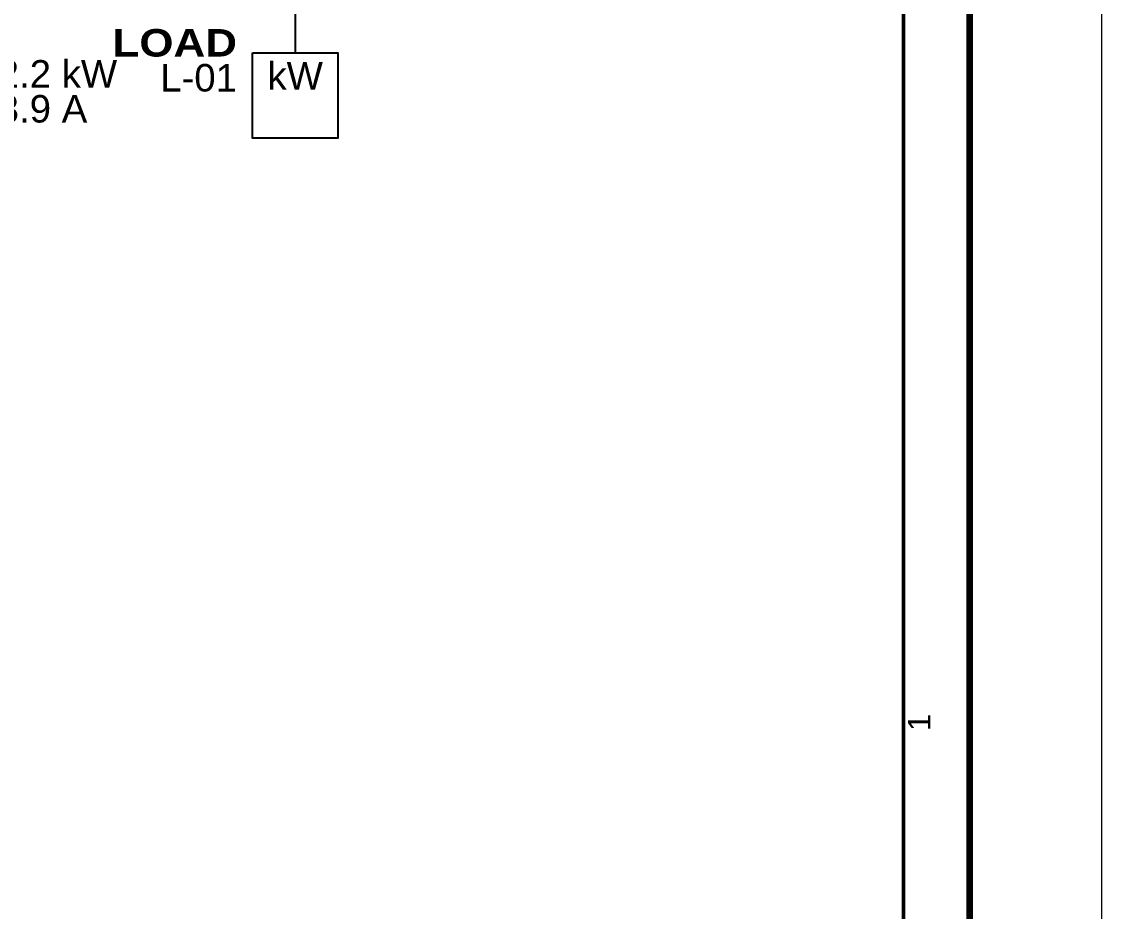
# Model space of a CAD drawing. Header units: millimetres. Extents: x 0 to 420, y 0 to 297.
# Drawn here: x 338.1 to 420, y 67.4 to 134.9 of the extents above; entities that cross this region are included whole.
import ezdxf
from ezdxf.enums import TextEntityAlignment as Align

# ---------------------------------------------------------------- set-up
doc = ezdxf.new("R2010")
doc.units = ezdxf.units.MM
doc.layers.add('291-E-DIAGRAMA', color=5, linetype='Continuous')
doc.layers.add('291-E-TEXTOS', color=7, linetype='Continuous')
doc.styles.add('ARIAL', font='arial.ttf')
doc.styles.add('ARIAL_BLACK', font='ariblk.ttf')

# ---------------------------------------------------------------- blocks, each defined once
blk = doc.blocks.new('LV_MOTOR_3PH')
at = {"layer": '291-E-DIAGRAMA', "lineweight": 25, "true_color": 0x0000ff}
blk.add_line((0, 0), (0, -3.92), dxfattribs=at)
blk.add_lwpolyline([(5.39, -9.31), (5.34, -10.05), (5.2, -10.75), (4.97, -11.41), (4.66, -12.04), (4.27, -12.61), (3.81, -13.13), (3.3, -13.58), (2.72, -13.97), (2.1, -14.28), (1.43, -14.51), (0.73, -14.66), (0, -14.71), (-0.73, -14.66), (-1.43, -14.51), (-2.1, -14.28), (-2.72, -13.97), (-3.3, -13.58), (-3.81, -13.13), (-4.27, -12.61), (-4.66, -12.04), (-4.97, -11.41), (-5.2, -10.75), (-5.34, -10.05), (-5.39, -9.31), (-5.34, -8.58), (-5.2, -7.88), (-4.97, -7.21), (-4.66, -6.59), (-4.27, -6.02), (-3.81, -5.5), (-3.3, -5.04), (-2.72, -4.66), (-2.1, -4.35), (-1.43, -4.11), (-0.73, -3.97), (0, -3.92), (0.73, -3.97), (1.43, -4.11), (2.1, -4.35), (2.72, -4.66), (3.3, -5.04), (3.81, -5.5), (4.27, -6.02), (4.66, -6.59), (4.97, -7.21), (5.2, -7.88), (5.34, -8.58), (5.39, -9.31)], close=True, dxfattribs=at)
at = {"layer": '291-E-TEXTOS', "true_color": 0x0000ff}
for s, height, style, p in [('M', 5.39, 'ARIAL_BLACK', (0, -10.78)), ('3~', 3.47, 'ARIAL', (0, -14.22))]:
    blk.add_text(s, height=height, dxfattribs=dict(at, style=style)).set_placement(p, align=Align.CENTER)
at = {"layer": '291-E-TEXTOS', "true_color": 0x008800, "style": 'ARIAL'}
for tag, p in [('POWER_KW', (7.35, -8.33)), ('CURRENT', (7.35, -12.74))]:
    blk.add_attdef(tag, p, '', height=3.47, dxfattribs=at)
blk.add_attdef('TAG', text='', height=3.47, dxfattribs=at).set_placement((0, -20.59), align=Align.CENTER)
blk = doc.blocks.new('LV_CABLE_RUN')
at = {"layer": '291-E-DIAGRAMA', "lineweight": 25, "true_color": 0xff0000}
for p, q in [((0, 0), (0, -52.07)), ((0, -57.07), (0, -60.07))]:
    blk.add_line(p, q, dxfattribs=at)
blk.add_lwpolyline([(1.265, -52.07), (0.015, -55.511), (-1.235, -52.07), (1.265, -52.07)], close=True, dxfattribs=at)
at = {"layer": '291-E-DIAGRAMA', "lineweight": 18, "true_color": 0xff0000}
blk.add_lwpolyline([(-1.235, -52.07), (1.265, -52.07), (0.015, -55.511)], close=True, dxfattribs=at)
at = {"layer": '291-E-DIAGRAMA', "true_color": 0xff0000}
blk.add_solid([(-1.235, -52.07), (1.265, -52.07), (0.015, -55.511)], dxfattribs=at)
at = {"layer": '291-E-TEXTOS', "true_color": 0x008800, "style": 'ARIAL'}
for tag, p, height in [('CABLE_INSULATION', (6, -50.07), 2.79), ('CABLE_TAG', (-0.8, -50.07), 3.49), ('CABLE_SPEC', (2.9, -50.07), 2.79)]:
    blk.add_attdef(tag, p, '', height=height, rotation=90, dxfattribs=at)
blk = doc.blocks.new('LV_LOAD_BOX_KW')
at = {"layer": '291-E-DIAGRAMA', "lineweight": 25, "true_color": 0x0000ff}
blk.add_line((0, 0), (0, -3.922), dxfattribs=at)
blk.add_lwpolyline([(-5.392, -3.922), (5.392, -3.922), (5.392, -14.706), (-5.392, -14.706)], close=True, dxfattribs=at)
at = {"layer": '291-E-TEXTOS', "color": 7, "style": 'ARIAL_BLACK'}
blk.add_text('LOAD', height=3.47, dxfattribs=at).set_placement((-7.353, -4.412), align=Align.RIGHT)
at = {"layer": '291-E-TEXTOS', "true_color": 0x0000ff, "style": 'ARIAL'}
blk.add_text('kW', height=3.47, dxfattribs=at).set_placement((0, -8.578), align=Align.CENTER)
at = {"layer": '291-E-TEXTOS', "true_color": 0x008800, "style": 'ARIAL'}
blk.add_attdef('TAG', text='', height=3.47, dxfattribs=at).set_placement((-7.353, -8.824), align=Align.RIGHT)

msp = doc.modelspace()

# ---------------------------------------------------------------- linework, layer by layer
at = {"layer": '291-E-DIAGRAMA', "color": 7, "lineweight": 13}
msp.add_lwpolyline([(0, 297), (420, 297), (420, 0), (0, 0)], close=True, dxfattribs=at)
at = {"layer": '291-E-DIAGRAMA', "color": 7, "lineweight": 100}
msp.add_lwpolyline([(25, 287), (410, 287), (410, 10), (25, 10)], close=True, dxfattribs=at)
at = {"layer": '291-E-DIAGRAMA', "color": 7, "lineweight": 50}
msp.add_lwpolyline([(30, 282), (405, 282), (405, 15), (30, 15)], close=True, dxfattribs=at)

# ---------------------------------------------------------------- block references
at = {"layer": '291-E-DIAGRAMA', "xscale": 0.6003, "yscale": 0.6003, "zscale": 0.6003}
for name, p, values in [('LV_CABLE_RUN', (358.886, 170.919), {'CABLE_TAG': 'L-01 / 35 m', 'CABLE_SPEC': '2x1.5 + PE 2.5 mm²', 'CABLE_INSULATION': 'XLPE/Cu IRAM 2178'}), ('LV_MOTOR_3PH', (331.921, 134.859), {'POWER_KW': '2.2 kW', 'CURRENT': '3.9 A', 'TAG': 'M-04'}), ('LV_LOAD_BOX_KW', (358.886, 134.859), {'TAG': 'L-01'})]:
    msp.add_blockref(name, p, dxfattribs=at).add_auto_attribs(values)

# ---------------------------------------------------------------- texts
at = {"layer": '291-E-TEXTOS', "color": 7, "style": 'ARIAL'}
msp.add_text('1', height=1.7, rotation=90, dxfattribs=at).set_placement((407.55, 81.75), align=Align.BOTTOM_CENTER)

doc.saveas('drawing.dxf')
